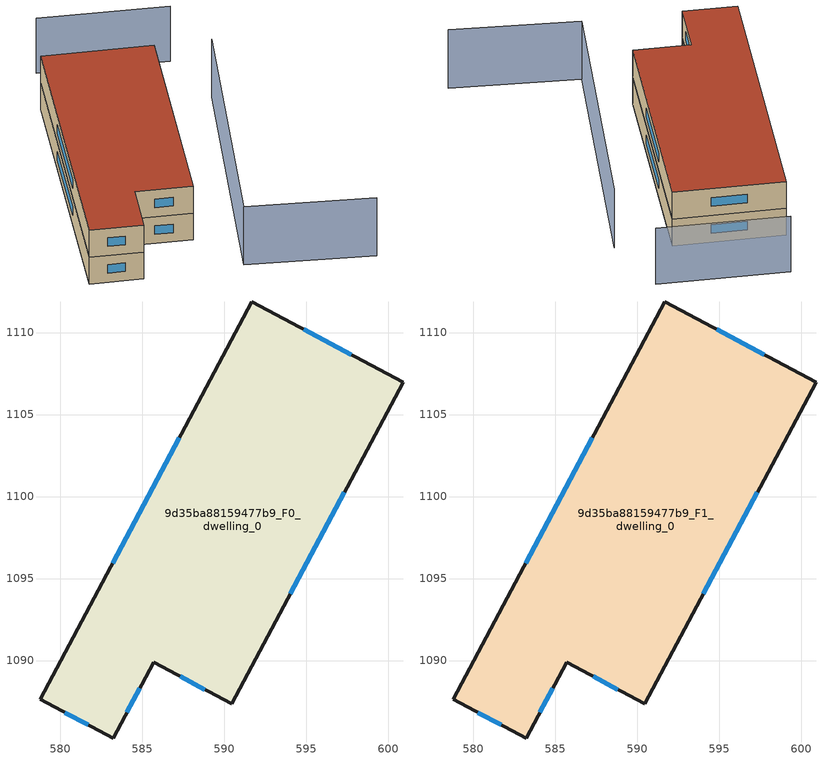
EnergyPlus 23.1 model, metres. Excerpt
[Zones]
9d35ba88159477b9_F0_dwelling_0
 floor ground (EU_floor_Construction): 600.91,1106.96 590.47,1087.36 585.7,1089.9 583.23,1085.27 578.78,1087.64 591.69,1111.87 z0
 wall outside (EU_wall_Construction): 578.78,1087.64 583.23,1085.27 585.7,1089.9 590.47,1087.36 600.91,1106.96 591.69,1111.87 578.78,1087.64 z0:3
 window (EU_Window_Construction): 580.3,1086.83 581.71,1086.08 / 587.27,1103.58 583.2,1095.94 / 597.76,1108.64 594.85,1110.19 / 594.04,1094.07 597.34,1100.25 / 587.33,1089.03 588.84,1088.23 / 584.08,1086.85 584.86,1088.32 z1.03:1.97
9d35ba88159477b9_F1_dwelling_0
 floor to 9d35ba88159477b9_F0_dwelling_0 (EU_floor_Construction): 600.91,1106.96 590.47,1087.36 585.7,1089.9 583.23,1085.27 578.78,1087.64 591.69,1111.87 z3
 wall outside (EU_wall_Construction): 578.78,1087.64 583.23,1085.27 585.7,1089.9 590.47,1087.36 600.91,1106.96 591.69,1111.87 578.78,1087.64 z3:6
 window (EU_Window_Construction): 580.3,1086.83 581.71,1086.08 / 587.27,1103.58 583.2,1095.94 / 597.76,1108.64 594.85,1110.19 / 594.04,1094.07 597.34,1100.25 / 587.33,1089.03 588.84,1088.23 / 584.08,1086.85 584.86,1088.32 z4.03:4.97
 roof outside (EU_roof_Construction): 590.47,1087.36 600.91,1106.96 591.69,1111.87 578.78,1087.64 583.23,1085.27 585.7,1089.9 z6
shading: 602.21,1075.29 591.81,1081.51 / 591.81,1081.51 605.22,1103.95 z0:6.5; 605.62,1110.69 594.82,1116.58 z0:6.2
[Building]
EU S2 Campaign: North Axis=0; Terrain=City; Solar Distribution=FullExterior
[Site:Location]
Cape.Town.Intl.AP: Latitude=-33.965; Longitude=18.602; Time Zone=2; Elevation=46
[SizingPeriod:WeatherFileDays]
AnnualSizingPeriod: Begin Month=1; Begin Day of Month=1; End Month=12; End Day of Month=31; Day of Week for Start Day=Monday; Use Weather File Daylight Saving Period=No; Use Weather File Rain and Snow Indicators=No
[MATERIAL]
EU_InternalMass_Material: Roughness=MediumRough; Thickness=0.1; Conductivity=1; Density=1800; Specific Heat=900; Thermal Absorptance=0.9; Solar Absorptance=0.7; Visible Absorptance=0.7
[MATERIAL:NOMASS] Roughness=MediumRough; Thermal Absorptance=0.9; Solar Absorptance=0.7; Visible Absorptance=0.7
Name | Thermal Resistance
EU_wall_NoMass | 0.493876
EU_roof_NoMass | 0.449382
EU_floor_NoMass | 1.25
[WINDOWMATERIAL:SIMPLEGLAZINGSYSTEM]
EU_Window_SimpleGlazing: UFactor=4.4; Solar Heat Gain Coefficient=0.85; Visible Transmittance=0.85
[CONSTRUCTION]
EU_wall_Construction: EU_wall_NoMass
EU_roof_Construction: EU_roof_NoMass
EU_floor_Construction: EU_floor_NoMass
EU_Window_Construction: EU_Window_SimpleGlazing
EU_InternalMass_Construction: EU_InternalMass_Material
[ZONE] Type=1; Multiplier=1; Ceiling Height=autocalculate; Floor Area=autocalculate; Part of Total Floor Area=Yes
Name | Volume
9d35ba88159477b9_F0_dwelling_0 | 775.486
9d35ba88159477b9_F1_dwelling_0 | 775.487
[INTERNALMASS] Construction=EU_InternalMass_Construction; Surface Area=258.496
Name | Zone or ZoneList
9d35ba88159477b9_F0_dwelling_0_EU_InternalMass | 9d35ba88159477b9_F0_dwelling_0
9d35ba88159477b9_F1_dwelling_0_EU_InternalMass | 9d35ba88159477b9_F1_dwelling_0
[OTHEREQUIPMENT] Fuel Type=Electricity; Design Level Calculation Method=Watts/Area; Power per Zone Floor Area=1; Fraction Latent=0; Fraction Radiant=0; Fraction Lost=0; Carbon Dioxide Generation Rate=0; EndUse Subcategory=EU_Step8_InternalGains
Name | Zone or ZoneList or Space or SpaceList | Schedule
EU_Step8_InternalGain_9d35ba88159477b9_F0_dwelling_0_f000 | 9d35ba88159477b9_F0_dwelling_0 | EU_Step8_GainSchedule_9d35ba88159477b9_F0_dwelling_0_f000
EU_Step8_InternalGain_9d35ba88159477b9_F1_dwelling_0_f000 | 9d35ba88159477b9_F1_dwelling_0 | EU_Step8_GainSchedule_9d35ba88159477b9_F1_dwelling_0_f000
[ZONEVENTILATION:DESIGNFLOWRATE] Schedule=EU_AlwaysOn; Design Flow Rate Calculation Method=AirChanges/Hour; Air Changes per Hour=0.64; Ventilation Type=Natural; Fan Pressure Rise=0; Fan Total Efficiency=1; Constant Term Coefficient=1; Temperature Term Coefficient=0; Velocity Term Coefficient=0; Velocity Squared Term Coefficient=0; Minimum Indoor Temperature=-100; Maximum Indoor Temperature=100; Delta Temperature=-100; Minimum Outdoor Temperature=-100; Maximum Outdoor Temperature=100; Maximum Wind Speed=40
Name | Zone or ZoneList or Space or SpaceList
EU_ConstantAir_9d35ba88159477b9_F0_dwelling_0 | 9d35ba88159477b9_F0_dwelling_0
EU_ConstantAir_9d35ba88159477b9_F1_dwelling_0 | 9d35ba88159477b9_F1_dwelling_0
[HVACTEMPLATE:THERMOSTAT] Constant Heating Setpoint=20; Constant Cooling Setpoint=50
EU_HeatOnly_9d35ba88159477b9_F0_dwelling_0; EU_HeatOnly_9d35ba88159477b9_F1_dwelling_0
[HVACTEMPLATE:ZONE:IDEALLOADSAIRSYSTEM] System Availability Schedule=EU_AlwaysOn; Maximum Heating Supply Air Temperature=50; Minimum Cooling Supply Air Temperature=13; Maximum Heating Supply Air Humidity Ratio=0.0156; Minimum Cooling Supply Air Humidity Ratio=0.0077; Heating Limit=NoLimit; Cooling Limit=NoLimit; Heating Availability Schedule=EU_AlwaysOn; Cooling Availability Schedule=EU_CoolingOff; Dehumidification Control Type=ConstantSensibleHeatRatio; Cooling Sensible Heat Ratio=0.7; Dehumidification Setpoint=60; Humidification Control Type=None; Humidification Setpoint=30; Outdoor Air Method=None; Outdoor Air Flow Rate per Person=0.00944; Outdoor Air Flow Rate per Zone Floor Area=0; Outdoor Air Flow Rate per Zone=0; Demand Controlled Ventilation Type=None; Outdoor Air Economizer Type=NoEconomizer; Heat Recovery Type=None; Sensible Heat Recovery Effectiveness=0.7; Latent Heat Recovery Effectiveness=0.65
Name | Template Thermostat
9d35ba88159477b9_F0_dwelling_0 | EU_HeatOnly_9d35ba88159477b9_F0_dwelling_0
9d35ba88159477b9_F1_dwelling_0 | EU_HeatOnly_9d35ba88159477b9_F1_dwelling_0
[SIZING:ZONE] Zone Cooling Design Supply Air Temperature Input Method=SupplyAirTemperature; Zone Cooling Design Supply Air Temperature=13; Zone Heating Design Supply Air Temperature Input Method=SupplyAirTemperature; Zone Heating Design Supply Air Temperature=50; Zone Cooling Design Supply Air Humidity Ratio=0.008; Zone Heating Design Supply Air Humidity Ratio=0.008; Cooling Design Air Flow Method=DesignDay; Cooling Design Air Flow Rate=0; Cooling Minimum Air Flow per Zone Floor Area=0.000762; Cooling Minimum Air Flow=0; Cooling Minimum Air Flow Fraction=0.2; Heating Design Air Flow Method=DesignDay; Heating Design Air Flow Rate=0; Heating Maximum Air Flow per Zone Floor Area=0.002032; Heating Maximum Air Flow=0.141576; Heating Maximum Air Flow Fraction=0.3; Account for Dedicated Outdoor Air System=No; Dedicated Outdoor Air System Control Strategy=NeutralSupplyAir; Dedicated Outdoor Air Low Setpoint Temperature for Design=autosize; Dedicated Outdoor Air High Setpoint Temperature for Design=autosize; Zone Load Sizing Method=Sensible Load Only No Latent Load; Zone Latent Cooling Design Supply Air Humidity Ratio Input Method=HumidityRatioDifference; Zone Cooling Design Supply Air Humidity Ratio Difference=0.005; Zone Latent Heating Design Supply Air Humidity Ratio Input Method=HumidityRatioDifference; Zone Humidification Design Supply Air Humidity Ratio Difference=0.005
9d35ba88159477b9_F0_dwelling_0; 9d35ba88159477b9_F1_dwelling_0
[SCHEDULE:CONSTANT]
Name | Hourly Value
EU_AlwaysOn | 1
EU_CoolingOff | 0
[SCHEDULE:FILE] Column Number=1; Rows to Skip at Top=0; Number of Hours of Data=8760; Column Separator=Comma; Interpolate to Timestep=No; Minutes per Item=60; Adjust Schedule for Daylight Savings=Yes
Name | File
EU_Step8_GainSchedule_9d35ba88159477b9_F0_dwelling_0_f000 | ../../schedules/9d35ba88159477b9/9d35ba88159477b9_F0_dwelling_0_f000_gain.csv
EU_Step8_GainSchedule_9d35ba88159477b9_F1_dwelling_0_f000 | ../../schedules/9d35ba88159477b9/9d35ba88159477b9_F1_dwelling_0_f000_gain.csv
